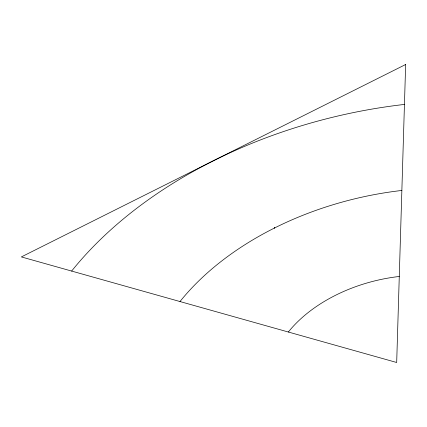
<?xml version="1.0" encoding="UTF-8"?>
<svg xmlns="http://www.w3.org/2000/svg" width="427" height="427" viewBox="0 0 427 427"><rect width="100%" height="100%" fill="white"/><g stroke="black" fill="none" stroke-linecap="round" stroke-linejoin="round"><path stroke-width="0.64" d="M179.986 301.542A256.985 168.937 -13 0 1 401.866 190.453M71.635 271.065A385.48 253.403 -13 0 1 404.449 104.428M288.337 332.019A128.495 84.466 -13 0 1 399.277 276.472M274.694 227.81L274.31 228.002L274.694 227.81M405.65 64.504L396.688 362.496L21.35 256.921L405.65 64.504"/></g></svg>
